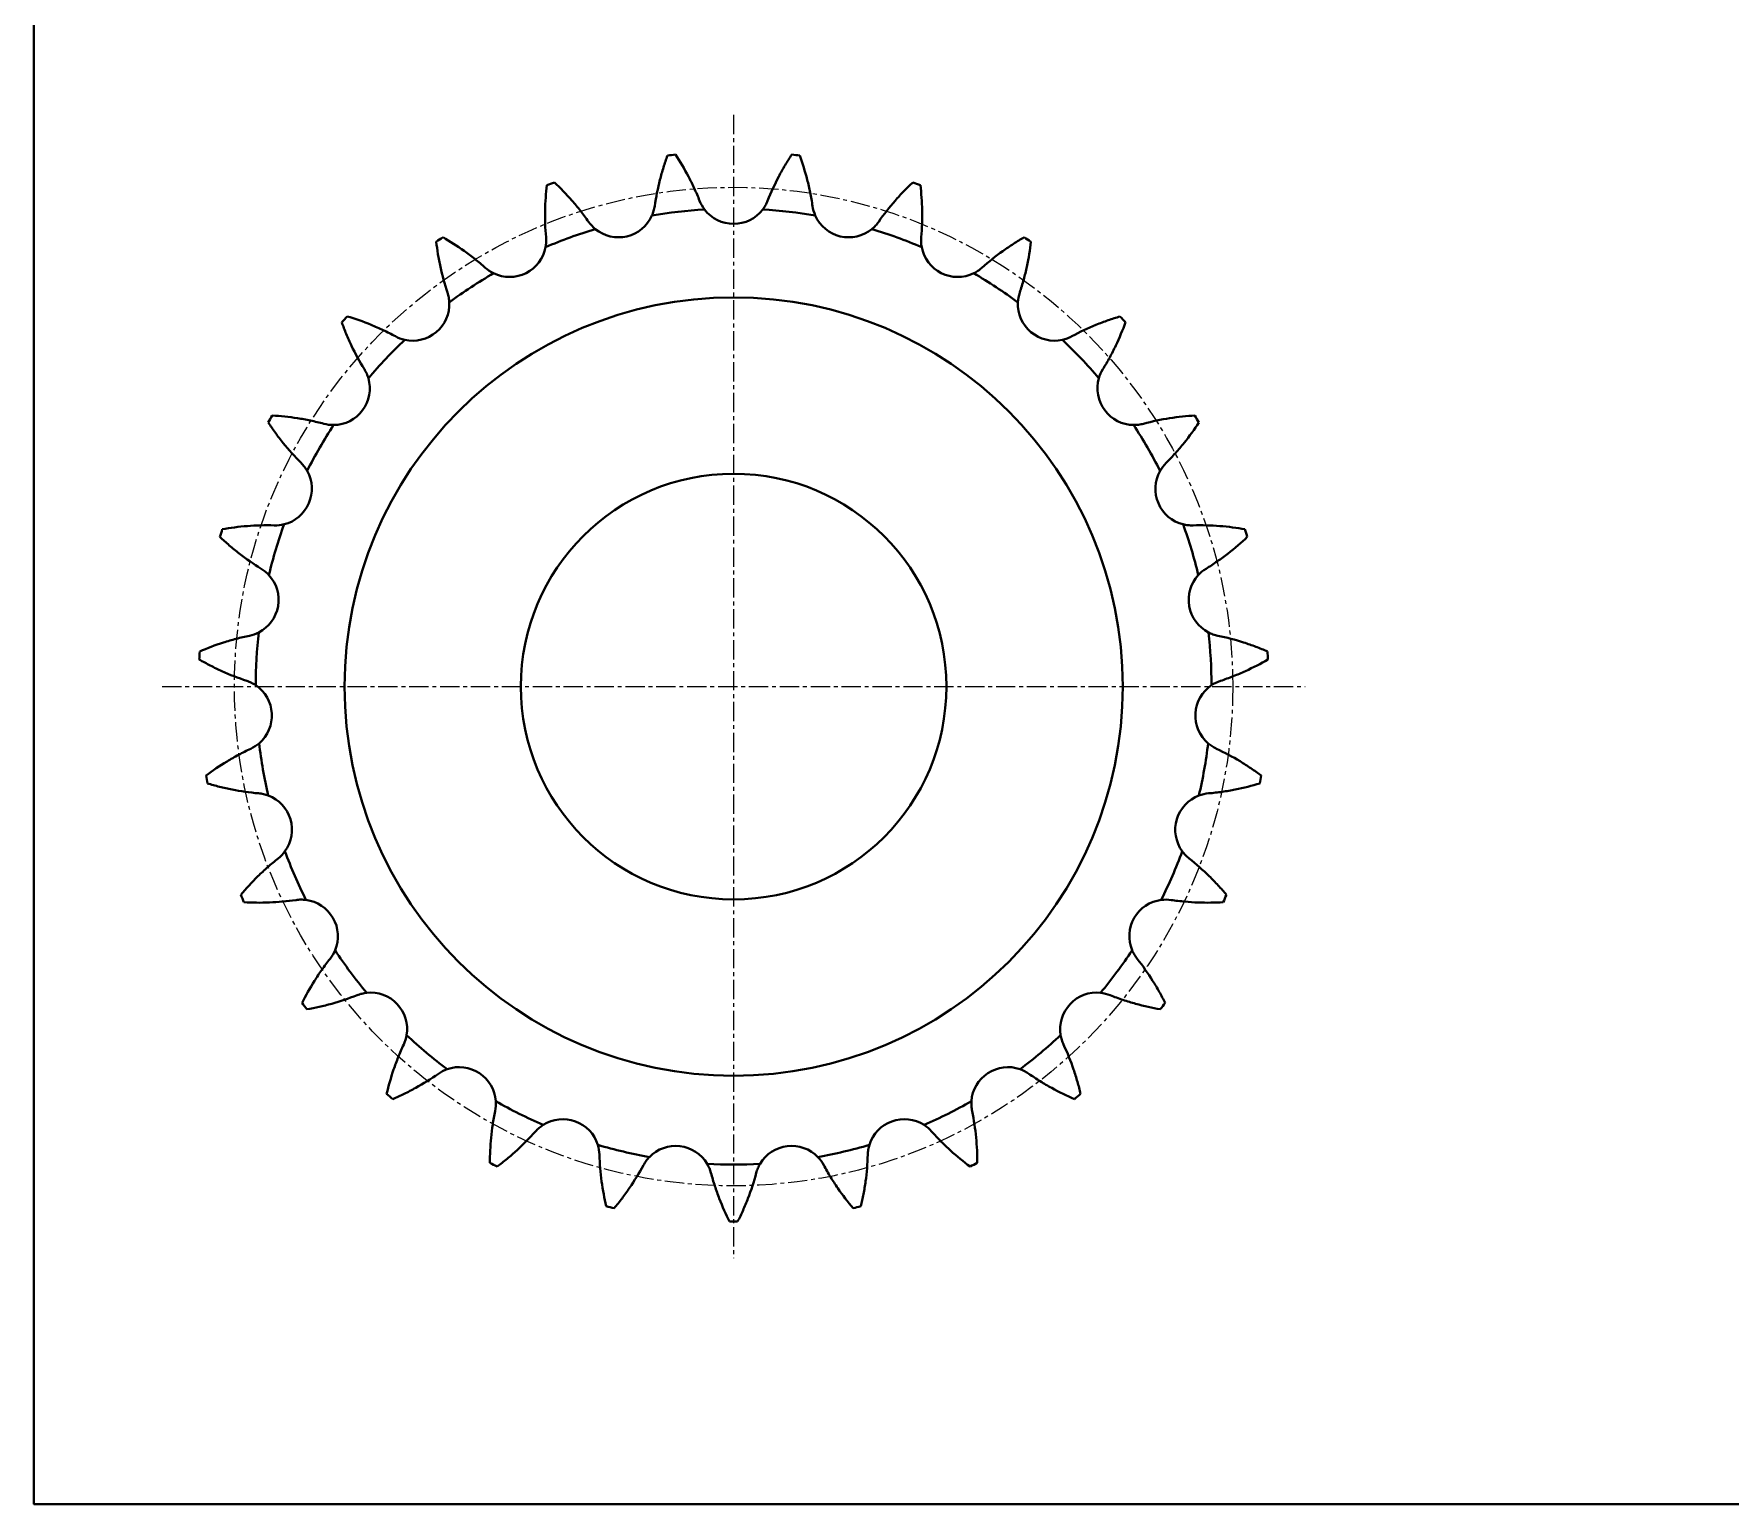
# Model space of a CAD drawing. Header units: millimetres. Extents: x -11382 to 23553, y -372 to 10786.
# Drawn here: x -657.9 to -378.9, y 2369.4 to 2611.2 of the extents above; entities that cross this region are included whole.
import ezdxf

# ---------------------------------------------------------------- set-up
doc = ezdxf.new("R2010")
doc.units = ezdxf.units.MM
doc.header["$LTSCALE"] = 0.2
doc.linetypes.add('CENTER', pattern=[50.8, 31.75, -6.35, 6.35, -6.35])
doc.layers.add('đường bao thấy', color=7, linetype='Continuous', lineweight=40)
doc.layers.add('đường nét tâm', color=137, linetype='CENTER', lineweight=15)

msp = doc.modelspace()

# ---------------------------------------------------------------- linework, layer by layer
at = {"layer": 'đường bao thấy'}
msp.add_lwpolyline([(-657.909, 2852.942), (73.534, 2852.942), (73.534, 2369.406), (-657.909, 2369.406)], close=True, dxfattribs=at)
for radius in [64, 35]:
    msp.add_circle((-542.82, 2503.846), radius, dxfattribs=at)
for centre, radius, start, end in [((-542.82, 2503.846), 87.998, 96.23567, 97.09766), ((-542.82, 2503.846), 87.998, 82.90234, 83.76433), ((-542.82, 2503.846), 87.998, 109.56901, 110.43099), ((-542.82, 2503.846), 87.998, 69.56901, 70.43099), ((-561.755, 2583.739), 6.015, 230.6554, 336.01126), ((-542.82, 2503.846), 78.605, 93.48853, 99.8448), ((-542.82, 2585.952), 6.015, 217.32207, 322.67793), ((-542.82, 2503.846), 78.605, 80.1552, 86.51147), ((-523.885, 2583.739), 6.015, 203.98874, 309.3446), ((-542.82, 2503.846), 78.605, 106.82186, 113.17814), ((-542.82, 2503.846), 78.605, 66.82186, 73.17814), ((-542.82, 2503.846), 87.998, 122.90234, 123.76433), ((-579.669, 2577.219), 6.015, 243.98874, 349.3446), ((-505.971, 2577.219), 6.015, 190.6554, 296.01126), ((-542.82, 2503.846), 87.998, 56.23567, 57.09766), ((-542.82, 2503.846), 78.605, 120.1552, 126.51147), ((-542.82, 2503.846), 78.605, 53.48853, 59.8448), ((-595.597, 2566.743), 6.015, 257.32207, 2.67793), ((-490.044, 2566.743), 6.015, 177.32207, 282.67793), ((-542.82, 2503.846), 87.998, 136.23567, 137.09766), ((-542.82, 2503.846), 87.998, 42.90234, 43.76433), ((-542.82, 2503.846), 78.605, 133.48853, 139.8448), ((-542.82, 2503.846), 78.605, 40.1552, 46.51147), ((-608.679, 2552.877), 6.015, 270.6554, 16.01126), ((-476.961, 2552.877), 6.015, 163.98874, 269.3446), ((-542.82, 2503.846), 87.998, 149.56901, 150.43099), ((-542.82, 2503.846), 87.998, 29.56901, 30.43099), ((-542.82, 2503.846), 78.605, 146.82186, 153.17814), ((-542.82, 2503.846), 78.605, 26.82186, 33.17814), ((-618.211, 2536.367), 6.015, 283.98874, 29.3446), ((-467.429, 2536.367), 6.015, 150.6554, 256.01126), ((-542.82, 2503.846), 78.605, 160.1552, 166.51147), ((-542.82, 2503.846), 78.605, 13.48853, 19.8448), ((-542.82, 2503.846), 87.998, 162.90234, 163.76433), ((-542.82, 2503.846), 87.998, 16.23567, 17.09766), ((-623.679, 2518.104), 6.015, 297.32207, 42.67793), ((-461.962, 2518.104), 6.015, 137.32207, 242.67793), ((-542.82, 2503.846), 78.605, 173.48853, 179.8448), ((-542.82, 2503.846), 78.605, 0.1552, 6.51147), ((-542.82, 2503.846), 87.998, 176.23567, 177.09766), ((-542.82, 2503.846), 87.998, 2.90234, 3.76433), ((-624.787, 2499.072), 6.015, 310.6554, 56.01126), ((-460.853, 2499.072), 6.015, 123.98874, 229.3446), ((-542.82, 2503.846), 78.605, 186.82186, 193.17814), ((-542.82, 2503.846), 78.605, 346.82186, 353.17814), ((-542.82, 2503.846), 87.998, 189.56901, 190.43099), ((-542.82, 2503.846), 87.998, 349.56901, 350.43099), ((-621.477, 2480.298), 6.015, 323.98874, 69.3446), ((-464.164, 2480.298), 6.015, 110.6554, 216.01126), ((-542.82, 2503.846), 78.605, 200.1552, 206.51147), ((-542.82, 2503.846), 78.605, 333.48853, 339.8448), ((-542.82, 2503.846), 87.998, 202.90234, 203.76433), ((-542.82, 2503.846), 87.998, 336.23567, 337.09766), ((-613.926, 2462.793), 6.015, 337.32207, 82.67793), ((-471.715, 2462.793), 6.015, 97.32207, 202.67793), ((-542.82, 2503.846), 78.605, 213.48853, 219.8448), ((-542.82, 2503.846), 78.605, 320.1552, 326.51147), ((-602.542, 2447.502), 6.015, 350.6554, 96.01126), ((-483.099, 2447.502), 6.015, 83.98874, 189.3446), ((-542.82, 2503.846), 87.998, 216.23567, 217.09766), ((-542.82, 2503.846), 87.998, 322.90234, 323.76433), ((-542.82, 2503.846), 78.605, 226.82186, 233.17814), ((-542.82, 2503.846), 78.605, 306.82186, 313.17814), ((-587.938, 2435.248), 6.015, 3.98874, 109.3446), ((-497.702, 2435.248), 6.015, 70.6554, 176.01126), ((-542.82, 2503.846), 87.998, 229.56901, 230.43099), ((-542.82, 2503.846), 78.605, 240.1552, 246.51147), ((-542.82, 2503.846), 78.605, 293.48853, 299.8448), ((-542.82, 2503.846), 87.998, 309.56901, 310.43099), ((-570.902, 2426.692), 6.015, 17.32207, 122.67793), ((-514.739, 2426.692), 6.015, 57.32207, 162.67793), ((-542.82, 2503.846), 78.605, 253.48853, 259.8448), ((-552.352, 2422.296), 6.015, 30.6554, 136.01126), ((-533.288, 2422.296), 6.015, 43.98874, 149.3446), ((-542.82, 2503.846), 78.605, 280.1552, 286.51147), ((-542.82, 2503.846), 87.998, 242.90234, 243.76433), ((-542.82, 2503.846), 78.605, 266.82186, 273.17814), ((-542.82, 2503.846), 87.998, 296.23567, 297.09766), ((-542.82, 2503.846), 87.998, 256.23567, 257.09766), ((-542.82, 2503.846), 87.998, 282.90234, 283.76433), ((-542.82, 2503.846), 87.998, 269.56901, 270.43099)]:
    msp.add_arc(centre, radius, start, end, dxfattribs=at)
for points, knots in [([(-555.804, 2582.867), (-555.586, 2584.356), (-555.294, 2585.79), (-554.76, 2587.868), (-554.566, 2588.549), (-554.148, 2589.887), (-553.926, 2590.538), (-553.693, 2591.17)], [0, 0, 0, 0, 0.5, 0.5, 0.75, 0.75, 1, 1, 1, 1]), ([(-552.379, 2591.323), (-551.636, 2590.203), (-550.925, 2589.012), (-549.925, 2587.114), (-549.603, 2586.462), (-548.982, 2585.117), (-548.687, 2584.43), (-548.41, 2583.732)], [0, 0, 0, 0, 0.5, 0.5, 0.75, 0.75, 1, 1, 1, 1]), ([(-537.231, 2583.732), (-536.675, 2585.13), (-536.06, 2586.458), (-535.061, 2588.357), (-534.715, 2588.975), (-534, 2590.18), (-533.634, 2590.763), (-533.262, 2591.323)], [0, 0, 0, 0, 0.5, 0.5, 0.75, 0.75, 1, 1, 1, 1]), ([(-531.947, 2591.17), (-531.483, 2589.908), (-531.066, 2588.586), (-530.531, 2586.508), (-530.368, 2585.799), (-530.074, 2584.348), (-529.945, 2583.611), (-529.837, 2582.867)], [0, 0, 0, 0, 0.5, 0.5, 0.75, 0.75, 1, 1, 1, 1]), ([(-573.678, 2577.743), (-573.809, 2579.242), (-573.855, 2580.704), (-573.815, 2582.85), (-573.783, 2583.557), (-573.685, 2584.955), (-573.619, 2585.64), (-573.538, 2586.308)], [0, 0, 0, 0, 0.5, 0.5, 0.75, 0.75, 1, 1, 1, 1]), ([(-572.294, 2586.761), (-571.313, 2585.842), (-570.348, 2584.848), (-568.937, 2583.231), (-568.473, 2582.671), (-567.559, 2581.505), (-567.113, 2580.905), (-566.682, 2580.289)], [0, 0, 0, 0, 0.5, 0.5, 0.75, 0.75, 1, 1, 1, 1]), ([(-518.959, 2580.289), (-518.096, 2581.522), (-517.191, 2582.672), (-515.781, 2584.29), (-515.302, 2584.811), (-514.328, 2585.819), (-513.837, 2586.301), (-513.346, 2586.761)], [0, 0, 0, 0, 0.5, 0.5, 0.75, 0.75, 1, 1, 1, 1]), ([(-512.102, 2586.308), (-511.942, 2584.973), (-511.841, 2583.591), (-511.799, 2581.446), (-511.804, 2580.718), (-511.853, 2579.238), (-511.897, 2578.492), (-511.963, 2577.743)], [0, 0, 0, 0, 0.5, 0.5, 0.75, 0.75, 1, 1, 1, 1]), ([(-538.037, 2582.306), (-537.872, 2582.523), (-537.722, 2582.75), (-537.452, 2583.226), (-537.333, 2583.475), (-537.231, 2583.732)], [0, 0, 0, 0, 0.5, 0.5, 1, 1, 1, 1]), ([(-556.26, 2581.294), (-556.149, 2581.543), (-556.056, 2581.799), (-555.903, 2582.324), (-555.844, 2582.594), (-555.804, 2582.867)], [0, 0, 0, 0, 0.5, 0.5, 1, 1, 1, 1]), ([(-520.072, 2579.088), (-519.861, 2579.261), (-519.663, 2579.448), (-519.291, 2579.848), (-519.117, 2580.063), (-518.959, 2580.289)], [0, 0, 0, 0, 0.5, 0.5, 1, 1, 1, 1]), ([(-589.888, 2568.635), (-590.361, 2570.063), (-590.743, 2571.476), (-591.199, 2573.573), (-591.331, 2574.268), (-591.558, 2575.651), (-591.652, 2576.333), (-591.728, 2577.002)], [0, 0, 0, 0, 0.5, 0.5, 0.75, 0.75, 1, 1, 1, 1]), ([(-590.621, 2577.729), (-589.455, 2577.061), (-588.286, 2576.316), (-586.54, 2575.068), (-585.959, 2574.631), (-584.801, 2573.707), (-584.229, 2573.226), (-583.668, 2572.726)], [0, 0, 0, 0, 0.5, 0.5, 0.75, 0.75, 1, 1, 1, 1]), ([(-573.759, 2576.107), (-573.708, 2576.375), (-573.676, 2576.646), (-573.649, 2577.192), (-573.654, 2577.468), (-573.678, 2577.743)], [0, 0, 0, 0, 0.5, 0.5, 1, 1, 1, 1]), ([(-501.973, 2572.726), (-500.849, 2573.726), (-499.703, 2574.636), (-497.958, 2575.886), (-497.372, 2576.282), (-496.192, 2577.038), (-495.603, 2577.395), (-495.019, 2577.729)], [0, 0, 0, 0, 0.5, 0.5, 0.75, 0.75, 1, 1, 1, 1]), ([(-493.913, 2577.002), (-494.065, 2575.665), (-494.286, 2574.297), (-494.74, 2572.2), (-494.912, 2571.493), (-495.301, 2570.064), (-495.517, 2569.348), (-495.753, 2568.635)], [0, 0, 0, 0, 0.5, 0.5, 0.75, 0.75, 1, 1, 1, 1]), ([(-503.334, 2571.814), (-503.088, 2571.933), (-502.852, 2572.069), (-502.398, 2572.373), (-502.179, 2572.542), (-501.973, 2572.726)], [0, 0, 0, 0, 0.5, 0.5, 1, 1, 1, 1]), ([(-589.589, 2567.024), (-589.602, 2567.297), (-589.633, 2567.568), (-589.732, 2568.105), (-589.801, 2568.373), (-589.888, 2568.635)], [0, 0, 0, 0, 0.5, 0.5, 1, 1, 1, 1]), ([(-606.371, 2564.714), (-605.082, 2564.333), (-603.773, 2563.878), (-601.786, 2563.066), (-601.12, 2562.774), (-599.781, 2562.143), (-599.113, 2561.806), (-598.452, 2561.449)], [0, 0, 0, 0, 0.5, 0.5, 0.75, 0.75, 1, 1, 1, 1]), ([(-487.189, 2561.449), (-485.865, 2562.163), (-484.54, 2562.785), (-482.554, 2563.598), (-481.892, 2563.849), (-480.57, 2564.312), (-479.914, 2564.523), (-479.269, 2564.714)], [0, 0, 0, 0, 0.5, 0.5, 0.75, 0.75, 1, 1, 1, 1]), ([(-603.56, 2556.034), (-604.35, 2557.314), (-605.048, 2558.601), (-605.975, 2560.537), (-606.264, 2561.183), (-606.804, 2562.476), (-607.052, 2563.118), (-607.28, 2563.751)], [0, 0, 0, 0, 0.5, 0.5, 0.75, 0.75, 1, 1, 1, 1]), ([(-488.724, 2560.875), (-488.457, 2560.935), (-488.196, 2561.013), (-487.684, 2561.204), (-487.432, 2561.318), (-487.189, 2561.449)], [0, 0, 0, 0, 0.5, 0.5, 1, 1, 1, 1]), ([(-478.361, 2563.751), (-478.816, 2562.486), (-479.347, 2561.205), (-480.272, 2559.269), (-480.603, 2558.621), (-481.311, 2557.321), (-481.686, 2556.674), (-482.08, 2556.034)], [0, 0, 0, 0, 0.5, 0.5, 0.75, 0.75, 1, 1, 1, 1]), ([(-602.898, 2554.536), (-602.974, 2554.798), (-603.066, 2555.054), (-603.287, 2555.554), (-603.415, 2555.799), (-603.56, 2556.034)], [0, 0, 0, 0, 0.5, 0.5, 1, 1, 1, 1]), ([(-613.958, 2540.62), (-615.022, 2541.684), (-615.998, 2542.774), (-617.346, 2544.444), (-617.776, 2545.006), (-618.6, 2546.14), (-618.99, 2546.707), (-619.357, 2547.271)], [0, 0, 0, 0, 0.5, 0.5, 0.75, 0.75, 1, 1, 1, 1]), ([(-618.695, 2548.417), (-617.353, 2548.344), (-615.974, 2548.203), (-613.854, 2547.871), (-613.139, 2547.741), (-611.689, 2547.435), (-610.962, 2547.262), (-610.236, 2547.067)], [0, 0, 0, 0, 0.5, 0.5, 0.75, 0.75, 1, 1, 1, 1]), ([(-475.405, 2547.067), (-473.952, 2547.456), (-472.519, 2547.756), (-470.399, 2548.089), (-469.697, 2548.18), (-468.303, 2548.326), (-467.617, 2548.38), (-466.945, 2548.417)], [0, 0, 0, 0, 0.5, 0.5, 0.75, 0.75, 1, 1, 1, 1]), ([(-466.283, 2547.271), (-467.018, 2546.145), (-467.83, 2545.021), (-469.177, 2543.351), (-469.648, 2542.797), (-470.637, 2541.694), (-471.151, 2541.151), (-471.682, 2540.62)], [0, 0, 0, 0, 0.5, 0.5, 0.75, 0.75, 1, 1, 1, 1]), ([(-477.03, 2546.863), (-476.757, 2546.859), (-476.485, 2546.875), (-475.943, 2546.943), (-475.671, 2546.996), (-475.405, 2547.067)], [0, 0, 0, 0, 0.5, 0.5, 1, 1, 1, 1]), ([(-612.969, 2539.314), (-613.102, 2539.552), (-613.252, 2539.78), (-613.582, 2540.216), (-613.763, 2540.425), (-613.958, 2540.62)], [0, 0, 0, 0, 0.5, 0.5, 1, 1, 1, 1]), ([(-468.883, 2530.531), (-468.618, 2530.465), (-468.35, 2530.417), (-467.807, 2530.358), (-467.53, 2530.347), (-467.254, 2530.355)], [0, 0, 0, 0, 0.5, 0.5, 1, 1, 1, 1]), ([(-620.521, 2523.223), (-621.802, 2524.013), (-623.003, 2524.849), (-624.7, 2526.163), (-625.248, 2526.611), (-626.311, 2527.524), (-626.821, 2527.986), (-627.309, 2528.45)], [0, 0, 0, 0, 0.5, 0.5, 0.75, 0.75, 1, 1, 1, 1]), ([(-626.929, 2529.718), (-625.606, 2529.956), (-624.231, 2530.137), (-622.092, 2530.303), (-621.366, 2530.341), (-619.885, 2530.378), (-619.137, 2530.377), (-618.386, 2530.355)], [0, 0, 0, 0, 0.5, 0.5, 0.75, 0.75, 1, 1, 1, 1]), ([(-467.254, 2530.355), (-465.751, 2530.399), (-464.288, 2530.36), (-462.148, 2530.195), (-461.444, 2530.122), (-460.054, 2529.943), (-459.374, 2529.837), (-458.712, 2529.718)], [0, 0, 0, 0, 0.5, 0.5, 0.75, 0.75, 1, 1, 1, 1]), ([(-458.332, 2528.45), (-459.307, 2527.523), (-460.356, 2526.617), (-462.052, 2525.303), (-462.638, 2524.872), (-463.854, 2524.027), (-464.48, 2523.618), (-465.119, 2523.223)], [0, 0, 0, 0, 0.5, 0.5, 0.75, 0.75, 1, 1, 1, 1]), ([(-619.257, 2522.181), (-619.442, 2522.382), (-619.64, 2522.569), (-620.062, 2522.917), (-620.287, 2523.078), (-620.521, 2523.223)], [0, 0, 0, 0, 0.5, 0.5, 1, 1, 1, 1]), ([(-630.628, 2509.624), (-629.395, 2510.16), (-628.1, 2510.653), (-626.057, 2511.309), (-625.359, 2511.513), (-623.926, 2511.89), (-623.199, 2512.062), (-622.463, 2512.214)], [0, 0, 0, 0, 0.5, 0.5, 0.75, 0.75, 1, 1, 1, 1]), ([(-464.722, 2512.76), (-464.48, 2512.635), (-464.23, 2512.527), (-463.715, 2512.344), (-463.448, 2512.269), (-463.178, 2512.214)], [0, 0, 0, 0, 0.5, 0.5, 1, 1, 1, 1]), ([(-463.178, 2512.214), (-461.705, 2511.909), (-460.29, 2511.534), (-458.246, 2510.88), (-457.578, 2510.647), (-456.267, 2510.152), (-455.629, 2509.892), (-455.013, 2509.624)], [0, 0, 0, 0, 0.5, 0.5, 0.75, 0.75, 1, 1, 1, 1]), ([(-622.896, 2504.782), (-624.323, 2505.255), (-625.685, 2505.792), (-627.639, 2506.679), (-628.276, 2506.988), (-629.521, 2507.632), (-630.124, 2507.964), (-630.705, 2508.302)], [0, 0, 0, 0, 0.5, 0.5, 0.75, 0.75, 1, 1, 1, 1]), ([(-454.936, 2508.302), (-456.098, 2507.626), (-457.327, 2506.986), (-459.281, 2506.098), (-459.95, 2505.814), (-461.329, 2505.273), (-462.032, 2505.018), (-462.745, 2504.782)], [0, 0, 0, 0, 0.5, 0.5, 0.75, 0.75, 1, 1, 1, 1]), ([(-621.425, 2504.059), (-621.651, 2504.212), (-621.887, 2504.349), (-622.378, 2504.59), (-622.634, 2504.695), (-622.896, 2504.782)], [0, 0, 0, 0, 0.5, 0.5, 1, 1, 1, 1]), ([(-464.772, 2494.509), (-464.565, 2494.332), (-464.346, 2494.168), (-463.887, 2493.872), (-463.645, 2493.738), (-463.395, 2493.621)], [0, 0, 0, 0, 0.5, 0.5, 1, 1, 1, 1]), ([(-629.594, 2489.218), (-628.518, 2490.025), (-627.371, 2490.803), (-625.534, 2491.912), (-624.902, 2492.272), (-623.595, 2492.969), (-622.927, 2493.304), (-622.246, 2493.621)], [0, 0, 0, 0, 0.5, 0.5, 0.75, 0.75, 1, 1, 1, 1]), ([(-463.395, 2493.621), (-462.032, 2492.986), (-460.742, 2492.294), (-458.904, 2491.186), (-458.307, 2490.805), (-457.146, 2490.021), (-456.585, 2489.622), (-456.047, 2489.218)], [0, 0, 0, 0, 0.5, 0.5, 0.75, 0.75, 1, 1, 1, 1]), ([(-620.953, 2486.29), (-622.451, 2486.421), (-623.9, 2486.629), (-626.006, 2487.042), (-626.697, 2487.196), (-628.057, 2487.535), (-628.72, 2487.719), (-629.364, 2487.914)], [0, 0, 0, 0, 0.5, 0.5, 0.75, 0.75, 1, 1, 1, 1]), ([(-619.355, 2485.926), (-619.611, 2486.022), (-619.872, 2486.101), (-620.405, 2486.223), (-620.678, 2486.266), (-620.953, 2486.29)], [0, 0, 0, 0, 0.5, 0.5, 1, 1, 1, 1]), ([(-456.277, 2487.914), (-457.564, 2487.524), (-458.908, 2487.185), (-461.013, 2486.771), (-461.73, 2486.649), (-463.197, 2486.441), (-463.939, 2486.355), (-464.688, 2486.29)], [0, 0, 0, 0, 0.5, 0.5, 0.75, 0.75, 1, 1, 1, 1]), ([(-623.881, 2469.601), (-623.02, 2470.634), (-622.084, 2471.656), (-620.552, 2473.159), (-620.02, 2473.654), (-618.91, 2474.634), (-618.336, 2475.114), (-617.747, 2475.58)], [0, 0, 0, 0, 0.5, 0.5, 0.75, 0.75, 1, 1, 1, 1]), ([(-469.029, 2476.762), (-468.868, 2476.541), (-468.694, 2476.332), (-468.315, 2475.938), (-468.111, 2475.751), (-467.894, 2475.58)], [0, 0, 0, 0, 0.5, 0.5, 1, 1, 1, 1]), ([(-467.894, 2475.58), (-466.714, 2474.647), (-465.619, 2473.677), (-464.085, 2472.175), (-463.593, 2471.667), (-462.643, 2470.636), (-462.19, 2470.118), (-461.76, 2469.601)], [0, 0, 0, 0, 0.5, 0.5, 0.75, 0.75, 1, 1, 1, 1]), ([(-614.798, 2468.745), (-616.286, 2468.526), (-617.744, 2468.395), (-619.888, 2468.311), (-620.596, 2468.302), (-621.998, 2468.318), (-622.685, 2468.344), (-623.357, 2468.386)], [0, 0, 0, 0, 0.5, 0.5, 0.75, 0.75, 1, 1, 1, 1]), ([(-613.16, 2468.759), (-613.43, 2468.794), (-613.703, 2468.81), (-614.249, 2468.806), (-614.525, 2468.785), (-614.798, 2468.745)], [0, 0, 0, 0, 0.5, 0.5, 1, 1, 1, 1]), ([(-462.284, 2468.386), (-463.626, 2468.303), (-465.012, 2468.283), (-467.156, 2468.366), (-467.882, 2468.412), (-469.357, 2468.548), (-470.099, 2468.636), (-470.843, 2468.745)], [0, 0, 0, 0, 0.5, 0.5, 0.75, 0.75, 1, 1, 1, 1]), ([(-613.799, 2451.83), (-613.199, 2453.034), (-612.524, 2454.244), (-611.38, 2456.06), (-610.976, 2456.665), (-610.122, 2457.875), (-609.674, 2458.474), (-609.208, 2459.063)], [0, 0, 0, 0, 0.5, 0.5, 0.75, 0.75, 1, 1, 1, 1]), ([(-477.264, 2460.475), (-477.159, 2460.223), (-477.037, 2459.979), (-476.76, 2459.508), (-476.604, 2459.28), (-476.432, 2459.063)], [0, 0, 0, 0, 0.5, 0.5, 1, 1, 1, 1]), ([(-476.432, 2459.063), (-475.499, 2457.883), (-474.657, 2456.686), (-473.512, 2454.871), (-473.15, 2454.263), (-472.463, 2453.041), (-472.142, 2452.433), (-471.842, 2451.83)], [0, 0, 0, 0, 0.5, 0.5, 0.75, 0.75, 1, 1, 1, 1]), ([(-604.763, 2453.092), (-606.161, 2452.536), (-607.549, 2452.072), (-609.616, 2451.496), (-610.303, 2451.323), (-611.67, 2451.016), (-612.345, 2450.883), (-613.008, 2450.768)], [0, 0, 0, 0, 0.5, 0.5, 0.75, 0.75, 1, 1, 1, 1]), ([(-603.172, 2453.483), (-603.443, 2453.455), (-603.712, 2453.408), (-604.243, 2453.278), (-604.506, 2453.193), (-604.763, 2453.092)], [0, 0, 0, 0, 0.5, 0.5, 1, 1, 1, 1]), ([(-472.633, 2450.768), (-473.958, 2450.997), (-475.311, 2451.297), (-477.378, 2451.873), (-478.073, 2452.085), (-479.477, 2452.557), (-480.18, 2452.814), (-480.878, 2453.092)], [0, 0, 0, 0, 0.5, 0.5, 0.75, 0.75, 1, 1, 1, 1]), ([(-599.89, 2436.864), (-599.584, 2438.173), (-599.206, 2439.507), (-598.511, 2441.537), (-598.258, 2442.219), (-597.706, 2443.593), (-597.409, 2444.279), (-597.091, 2444.96)], [0, 0, 0, 0, 0.5, 0.5, 0.75, 0.75, 1, 1, 1, 1]), ([(-489.033, 2446.525), (-488.989, 2446.256), (-488.927, 2445.991), (-488.766, 2445.468), (-488.666, 2445.21), (-488.55, 2444.96)], [0, 0, 0, 0, 0.5, 0.5, 1, 1, 1, 1]), ([(-488.55, 2444.96), (-487.914, 2443.597), (-487.37, 2442.238), (-486.674, 2440.208), (-486.462, 2439.532), (-486.076, 2438.185), (-485.904, 2437.519), (-485.751, 2436.864)], [0, 0, 0, 0, 0.5, 0.5, 0.75, 0.75, 1, 1, 1, 1]), ([(-591.388, 2440.175), (-592.62, 2439.312), (-593.864, 2438.541), (-595.743, 2437.503), (-596.371, 2437.177), (-597.631, 2436.563), (-598.257, 2436.277), (-598.875, 2436.013)], [0, 0, 0, 0, 0.5, 0.5, 0.75, 0.75, 1, 1, 1, 1]), ([(-589.931, 2440.923), (-590.188, 2440.832), (-590.439, 2440.725), (-590.925, 2440.476), (-591.162, 2440.333), (-591.388, 2440.175)], [0, 0, 0, 0, 0.5, 0.5, 1, 1, 1, 1]), ([(-486.765, 2436.013), (-488.002, 2436.541), (-489.249, 2437.145), (-491.128, 2438.182), (-491.756, 2438.549), (-493.013, 2439.332), (-493.637, 2439.744), (-494.253, 2440.175)], [0, 0, 0, 0, 0.5, 0.5, 0.75, 0.75, 1, 1, 1, 1]), ([(-503.702, 2435.666), (-503.721, 2435.394), (-503.722, 2435.121), (-503.686, 2434.576), (-503.649, 2434.302), (-503.593, 2434.032)], [0, 0, 0, 0, 0.5, 0.5, 1, 1, 1, 1]), ([(-582.904, 2425.508), (-582.909, 2426.853), (-582.848, 2428.238), (-582.641, 2430.373), (-582.552, 2431.095), (-582.331, 2432.56), (-582.2, 2433.296), (-582.048, 2434.032)], [0, 0, 0, 0, 0.5, 0.5, 0.75, 0.75, 1, 1, 1, 1]), ([(-503.593, 2434.032), (-503.289, 2432.558), (-503.073, 2431.111), (-502.864, 2428.975), (-502.813, 2428.269), (-502.748, 2426.869), (-502.734, 2426.181), (-502.737, 2425.508)], [0, 0, 0, 0, 0.5, 0.5, 0.75, 0.75, 1, 1, 1, 1]), ([(-575.395, 2430.691), (-576.395, 2429.567), (-577.428, 2428.529), (-579.016, 2427.086), (-579.552, 2426.624), (-580.637, 2425.736), (-581.18, 2425.314), (-581.721, 2424.914)], [0, 0, 0, 0, 0.5, 0.5, 0.75, 0.75, 1, 1, 1, 1]), ([(-574.15, 2431.755), (-574.379, 2431.607), (-574.598, 2431.445), (-575.014, 2431.09), (-575.212, 2430.897), (-575.395, 2430.691)], [0, 0, 0, 0, 0.5, 0.5, 1, 1, 1, 1]), ([(-503.92, 2424.914), (-505.001, 2425.713), (-506.076, 2426.589), (-507.665, 2428.031), (-508.191, 2428.533), (-509.234, 2429.584), (-509.746, 2430.129), (-510.245, 2430.691)], [0, 0, 0, 0, 0.5, 0.5, 0.75, 0.75, 1, 1, 1, 1]), ([(-520.48, 2428.483), (-520.562, 2428.222), (-520.625, 2427.957), (-520.715, 2427.418), (-520.742, 2427.143), (-520.751, 2426.867)], [0, 0, 0, 0, 0.5, 0.5, 1, 1, 1, 1]), ([(-563.758, 2418.376), (-564.072, 2419.683), (-564.333, 2421.045), (-564.623, 2423.171), (-564.703, 2423.893), (-564.826, 2425.369), (-564.868, 2426.116), (-564.89, 2426.867)], [0, 0, 0, 0, 0.5, 0.5, 0.75, 0.75, 1, 1, 1, 1]), ([(-557.646, 2425.15), (-558.36, 2423.826), (-559.125, 2422.579), (-560.338, 2420.808), (-560.754, 2420.235), (-561.604, 2419.121), (-562.035, 2418.584), (-562.469, 2418.071)], [0, 0, 0, 0, 0.5, 0.5, 0.75, 0.75, 1, 1, 1, 1]), ([(-556.68, 2426.473), (-556.869, 2426.276), (-557.045, 2426.068), (-557.368, 2425.627), (-557.515, 2425.393), (-557.646, 2425.15)], [0, 0, 0, 0, 0.5, 0.5, 1, 1, 1, 1]), ([(-538.462, 2425.362), (-538.602, 2425.127), (-538.724, 2424.884), (-538.937, 2424.381), (-539.027, 2424.119), (-539.098, 2423.852)], [0, 0, 0, 0, 0.5, 0.5, 1, 1, 1, 1]), ([(-523.171, 2418.071), (-524.039, 2419.098), (-524.883, 2420.197), (-526.097, 2421.967), (-526.493, 2422.577), (-527.265, 2423.841), (-527.638, 2424.489), (-527.994, 2425.15)], [0, 0, 0, 0, 0.5, 0.5, 0.75, 0.75, 1, 1, 1, 1]), ([(-520.751, 2426.867), (-520.794, 2425.363), (-520.918, 2423.905), (-521.207, 2421.779), (-521.321, 2421.08), (-521.581, 2419.703), (-521.726, 2419.03), (-521.883, 2418.376)], [0, 0, 0, 0, 0.5, 0.5, 0.75, 0.75, 1, 1, 1, 1]), ([(-543.482, 2415.851), (-544.09, 2417.051), (-544.657, 2418.315), (-545.43, 2420.317), (-545.675, 2421.002), (-546.135, 2422.41), (-546.348, 2423.126), (-546.543, 2423.852)], [0, 0, 0, 0, 0.5, 0.5, 0.75, 0.75, 1, 1, 1, 1]), ([(-539.098, 2423.852), (-539.487, 2422.399), (-539.944, 2421.009), (-540.716, 2419.006), (-540.988, 2418.353), (-541.558, 2417.073), (-541.854, 2416.451), (-542.158, 2415.851)], [0, 0, 0, 0, 0.5, 0.5, 0.75, 0.75, 1, 1, 1, 1])]:
    msp.add_open_spline(points, degree=3, knots=knots, dxfattribs=at)
for points in [[(-548.41, 2583.732), (-548.206, 2583.218), (-547.937, 2582.743), (-547.603, 2582.306)], [(-529.837, 2582.867), (-529.756, 2582.321), (-529.604, 2581.796), (-529.381, 2581.294)], [(-566.682, 2580.289), (-566.365, 2579.837), (-565.993, 2579.436), (-565.568, 2579.088)], [(-511.963, 2577.743), (-512.011, 2577.192), (-511.984, 2576.647), (-511.882, 2576.107)], [(-583.668, 2572.726), (-583.255, 2572.358), (-582.801, 2572.055), (-582.307, 2571.814)], [(-495.753, 2568.635), (-495.927, 2568.11), (-496.026, 2567.573), (-496.052, 2567.024)], [(-598.452, 2561.449), (-597.965, 2561.187), (-597.453, 2560.996), (-596.917, 2560.875)], [(-482.08, 2556.034), (-482.371, 2555.564), (-482.591, 2555.064), (-482.743, 2554.536)], [(-610.236, 2547.067), (-609.702, 2546.924), (-609.16, 2546.856), (-608.611, 2546.863)], [(-471.682, 2540.62), (-472.073, 2540.229), (-472.403, 2539.794), (-472.672, 2539.314)], [(-618.386, 2530.355), (-617.834, 2530.339), (-617.291, 2530.398), (-616.757, 2530.531)], [(-465.119, 2523.223), (-465.59, 2522.933), (-466.011, 2522.585), (-466.384, 2522.181)], [(-622.463, 2512.214), (-621.921, 2512.325), (-621.407, 2512.508), (-620.918, 2512.76)], [(-462.745, 2504.782), (-463.27, 2504.608), (-463.76, 2504.367), (-464.216, 2504.059)], [(-622.246, 2493.621), (-621.745, 2493.855), (-621.286, 2494.151), (-620.869, 2494.509)], [(-464.688, 2486.29), (-465.239, 2486.242), (-465.771, 2486.12), (-466.285, 2485.926)], [(-617.747, 2475.58), (-617.313, 2475.923), (-616.935, 2476.317), (-616.612, 2476.762)], [(-470.843, 2468.745), (-471.39, 2468.825), (-471.936, 2468.829), (-472.481, 2468.759)], [(-609.208, 2459.063), (-608.865, 2459.497), (-608.589, 2459.967), (-608.377, 2460.475)], [(-480.878, 2453.092), (-481.392, 2453.296), (-481.922, 2453.426), (-482.469, 2453.483)], [(-597.091, 2444.96), (-596.857, 2445.461), (-596.697, 2445.983), (-596.607, 2446.525)], [(-494.253, 2440.175), (-494.705, 2440.492), (-495.192, 2440.741), (-495.71, 2440.923)], [(-582.048, 2434.032), (-581.936, 2434.573), (-581.9, 2435.118), (-581.938, 2435.666)], [(-510.245, 2430.691), (-510.613, 2431.103), (-511.029, 2431.458), (-511.491, 2431.755)], [(-564.89, 2426.867), (-564.906, 2427.42), (-564.997, 2427.958), (-565.16, 2428.483)], [(-546.543, 2423.852), (-546.686, 2424.386), (-546.898, 2424.89), (-547.178, 2425.362)], [(-527.994, 2425.15), (-528.257, 2425.637), (-528.579, 2426.077), (-528.961, 2426.473)]]:
    msp.add_open_spline(points, degree=3, dxfattribs=at)
at = {"layer": 'đường nét tâm', "ltscale": 0.5}
for p, q in [((-542.82, 2597.846), (-542.82, 2409.846)), ((-636.82, 2503.846), (-448.82, 2503.846))]:
    msp.add_line(p, q, dxfattribs=at)
msp.add_circle((-542.82, 2503.846), 82.106, dxfattribs=at)

doc.saveas('drawing.dxf')
